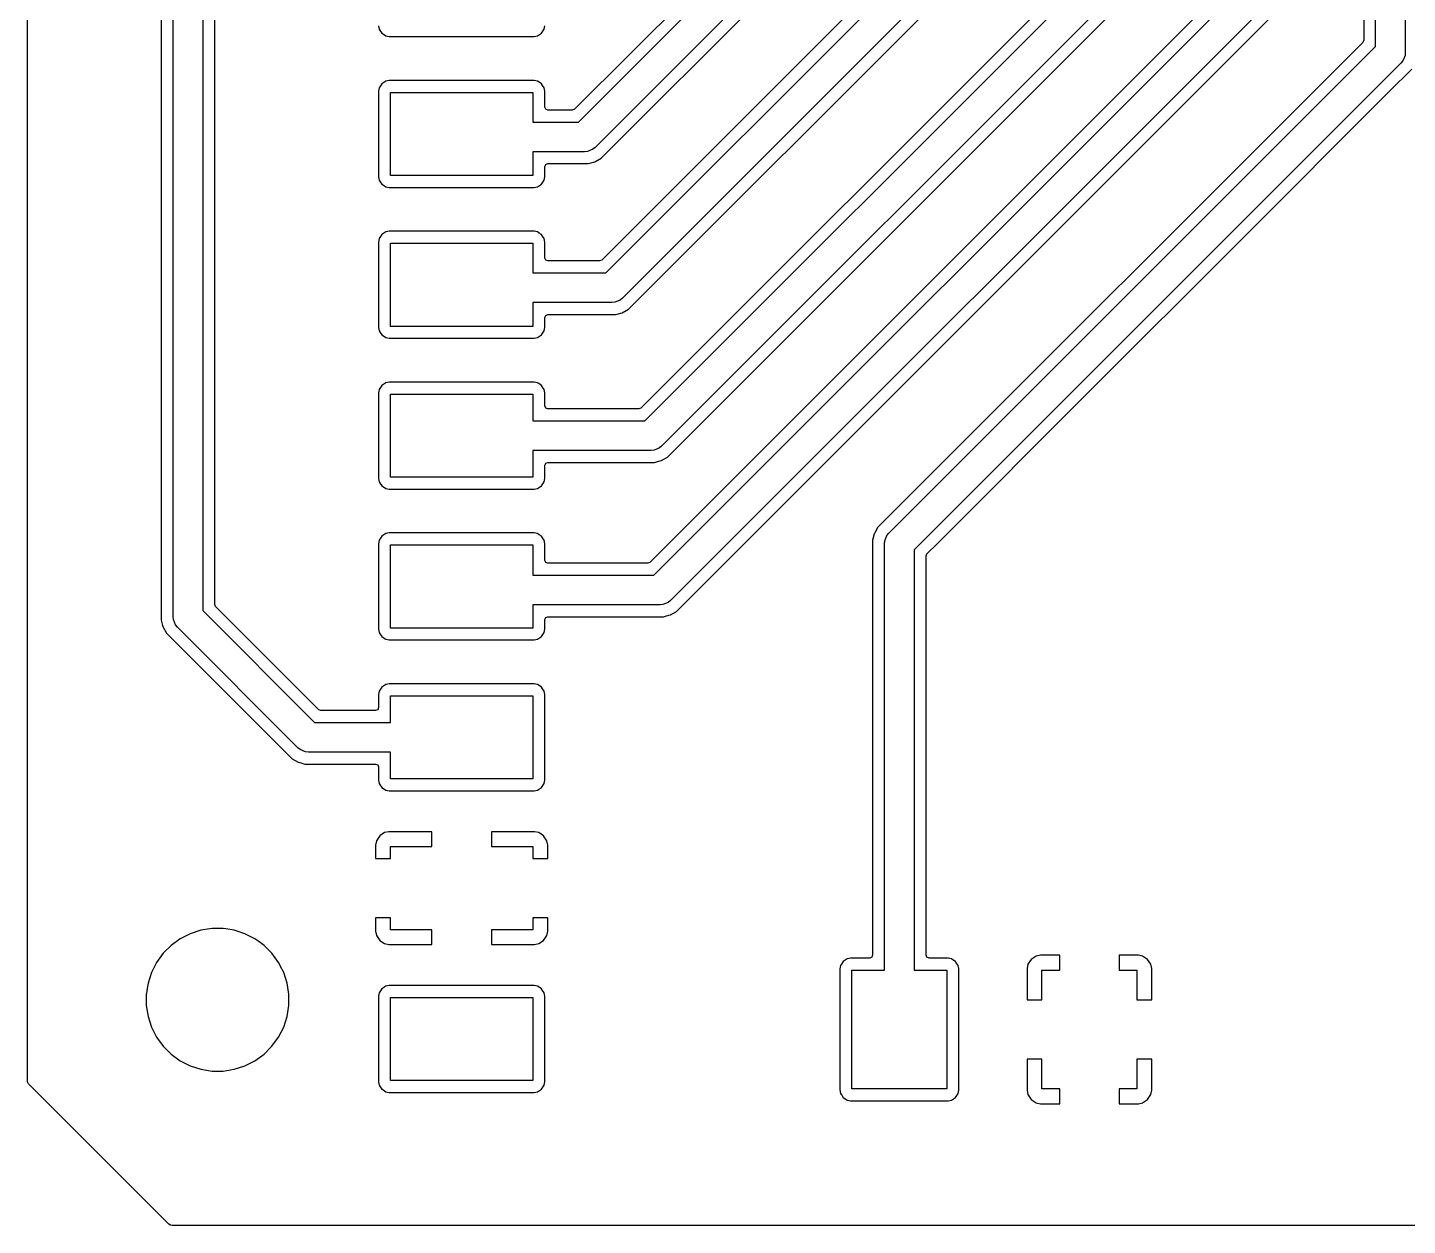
# Model space of a CAD drawing. Extents: x 187.8 to 222.7, y -115.5 to -55.
# Drawn here: x 187.75 to 210.99, y -115.55 to -95.38 of the extents above; entities that cross this region are included whole.
import ezdxf

# ---------------------------------------------------------------- set-up
doc = ezdxf.new("R2010")
doc.units = 0
doc.layers.add('BLACK', color=7, linetype='CONTINUOUS')

msp = doc.modelspace()

# ---------------------------------------------------------------- linework, layer by layer
at = {"layer": 'BLACK', "linetype": 'CONTINUOUS'}
for p, q in [((210.2495, -74.490688), (210.2495, -95.593101)), ((210.45, -95.696446), (210.45, -74.55)), ((210.95, -74.653553), (210.95, -95.8)), ((203.985148, -89.727749), (196.957749, -96.755148)), ((197.026446, -96.97), (204.2, -89.796446)), ((204.626776, -90.076777), (197.306777, -97.396777)), ((197.406614, -97.580489), (204.810489, -90.176614)), ((205.735148, -90.977748), (197.417749, -99.295148)), ((197.486446, -99.51), (205.95, -91.046446)), ((187.75, -109.14537), (187.75, -91.490688)), ((189.9995, -91.490688), (189.9995, -105.35931)), ((206.376777, -91.326777), (197.766777, -99.936777)), ((197.866614, -100.120489), (206.56049, -91.426614)), ((190.2, -105.3), (190.2, -91.55)), ((190.7, -91.653554), (190.7, -105.196446)), ((207.485148, -92.377749), (198.077749, -101.785148)), ((198.146446, -102), (207.7, -92.446446)), ((208.126777, -92.726776), (198.426777, -102.426777)), ((198.526614, -102.610489), (208.31049, -92.826613)), ((208.935148, -93.677749), (198.227749, -104.385148)), ((198.296446, -104.6), (209.15, -93.746446)), ((190.9005, -96.450252), (190.9005, -93.910252)), ((209.576777, -94.026777), (198.576777, -105.026777)), ((198.676614, -105.210489), (209.760489, -94.126614)), ((193.6595, -95.349748), (193.671133, -95.408231)), ((193.671133, -95.408231), (193.688882, -95.434795)), ((193.688882, -95.434795), (193.715447, -95.474552)), ((193.715447, -95.474552), (193.742012, -95.492301)), ((193.742012, -95.492301), (193.781769, -95.518867)), ((196.338231, -95.518867), (196.404552, -95.474552)), ((196.404552, -95.474552), (196.448867, -95.408231)), ((196.448867, -95.408231), (196.4605, -95.349748)), ((193.781769, -95.518867), (193.840252, -95.5305)), ((193.840252, -95.5305), (193.840255, -95.5305)), ((193.840255, -95.5305), (196.279745, -95.5305)), ((196.279745, -95.5305), (196.279748, -95.5305)), ((196.279748, -95.5305), (196.338231, -95.518867)), ((210.235148, -95.627749), (202.069512, -103.793385)), ((202.253223, -103.893223), (210.45, -95.696446)), ((210.2495, -95.593101), (210.235148, -95.627749)), ((210.907862, -95.938897), (210.876777, -95.976777)), ((210.907867, -95.938893), (210.907862, -95.938897)), ((210.945196, -95.848773), (210.907867, -95.938893)), ((210.95, -95.8), (210.945196, -95.848773)), ((210.876777, -95.976777), (202.68, -104.173554)), ((210.686851, -96.450252), (211.060488, -96.076615)), ((193.671133, -96.391769), (193.6595, -96.450252)), ((193.715447, -96.325447), (193.671133, -96.391769)), ((193.781769, -96.281133), (193.715447, -96.325447)), ((193.840252, -96.2695), (193.781769, -96.281133)), ((196.279748, -96.2695), (193.840252, -96.2695)), ((196.338231, -96.281133), (196.279748, -96.2695)), ((196.364795, -96.298882), (196.338231, -96.281133)), ((196.404552, -96.325447), (196.364795, -96.298882)), ((196.422301, -96.352012), (196.404552, -96.325447)), ((196.448867, -96.391769), (196.422301, -96.352012)), ((196.4605, -96.450252), (196.448867, -96.391769)), ((190.9005, -98.990252), (190.9005, -96.450252)), ((193.6595, -96.450252), (193.6595, -97.889748)), ((193.86, -97.87), (193.86, -96.47)), ((193.86, -96.47), (196.26, -96.47)), ((196.26, -96.47), (196.26, -96.97)), ((196.4605, -96.450255), (196.4605, -96.450252)), ((196.4605, -96.7205), (196.4605, -96.450255)), ((208.146851, -98.990252), (210.686851, -96.450252)), ((196.474852, -96.755148), (196.4605, -96.7205)), ((196.5095, -96.7695), (196.474852, -96.755148)), ((196.923101, -96.7695), (196.5095, -96.7695)), ((196.957749, -96.755148), (196.923101, -96.7695)), ((196.26, -96.97), (197.026446, -96.97)), ((197.13, -97.47), (196.26, -97.47)), ((196.26, -97.47), (196.26, -97.87)), ((197.178773, -97.465196), (197.13, -97.47)), ((197.268893, -97.427867), (197.178773, -97.465196)), ((197.268897, -97.427862), (197.268893, -97.427867)), ((197.306777, -97.396777), (197.268897, -97.427862)), ((197.303887, -97.639799), (197.406614, -97.580489)), ((196.4605, -97.7195), (196.474852, -97.684852)), ((196.4605, -97.889748), (196.4605, -97.7195)), ((196.474852, -97.684852), (196.5095, -97.6705)), ((196.5095, -97.6705), (197.189311, -97.6705)), ((197.189311, -97.6705), (197.21943, -97.662428)), ((197.21943, -97.662428), (197.279673, -97.646286)), ((197.279673, -97.646286), (197.303887, -97.639799)), ((193.6595, -97.889748), (193.671133, -97.948231)), ((193.671133, -97.948231), (193.688882, -97.974795)), ((193.688882, -97.974795), (193.715447, -98.014552)), ((193.715447, -98.014552), (193.742012, -98.032301)), ((193.742012, -98.032301), (193.781769, -98.058867)), ((196.26, -97.87), (193.86, -97.87)), ((196.338231, -98.058867), (196.404552, -98.014552)), ((196.404552, -98.014552), (196.448867, -97.948231)), ((196.448867, -97.948231), (196.4605, -97.889748)), ((193.781769, -98.058867), (193.840252, -98.0705)), ((193.840252, -98.0705), (193.840255, -98.0705)), ((193.840255, -98.0705), (196.279745, -98.0705)), ((196.279745, -98.0705), (196.279748, -98.0705)), ((196.279748, -98.0705), (196.338231, -98.058867)), ((193.671133, -98.931769), (193.6595, -98.990252)), ((193.715447, -98.865447), (193.671133, -98.931769)), ((193.781769, -98.821133), (193.715447, -98.865447)), ((193.840252, -98.8095), (193.781769, -98.821133)), ((196.279748, -98.8095), (193.840252, -98.8095)), ((196.338231, -98.821133), (196.279748, -98.8095)), ((196.364795, -98.838882), (196.338231, -98.821133)), ((196.404552, -98.865447), (196.364795, -98.838882)), ((196.422301, -98.892012), (196.404552, -98.865447)), ((196.448867, -98.931769), (196.422301, -98.892012)), ((196.4605, -98.990252), (196.448867, -98.931769)), ((190.9005, -101.530252), (190.9005, -98.990252)), ((193.6595, -98.990252), (193.6595, -100.429748)), ((193.86, -100.41), (193.86, -99.01)), ((193.86, -99.01), (196.26, -99.01)), ((196.26, -99.01), (196.26, -99.51)), ((196.4605, -98.990255), (196.4605, -98.990252)), ((196.4605, -99.2605), (196.4605, -98.990255)), ((205.606851, -101.530252), (208.146851, -98.990252)), ((196.474852, -99.295148), (196.4605, -99.2605)), ((196.5095, -99.3095), (196.474852, -99.295148)), ((197.383101, -99.3095), (196.5095, -99.3095)), ((197.417749, -99.295148), (197.383101, -99.3095)), ((196.26, -99.51), (197.486446, -99.51)), ((197.59, -100.01), (196.26, -100.01)), ((196.26, -100.01), (196.26, -100.41)), ((197.638773, -100.005196), (197.59, -100.01)), ((197.728893, -99.967867), (197.638773, -100.005196)), ((197.728897, -99.967862), (197.728893, -99.967867)), ((197.766777, -99.936777), (197.728897, -99.967862)), ((197.763887, -100.179799), (197.866614, -100.120489)), ((196.4605, -100.2595), (196.474852, -100.224852)), ((196.4605, -100.429748), (196.4605, -100.2595)), ((196.474852, -100.224852), (196.5095, -100.2105)), ((196.5095, -100.2105), (197.649311, -100.2105)), ((197.649311, -100.2105), (197.67943, -100.202428)), ((197.67943, -100.202428), (197.739673, -100.186286)), ((197.739673, -100.186286), (197.763887, -100.179799)), ((193.6595, -100.429748), (193.671133, -100.488231)), ((193.671133, -100.488231), (193.688882, -100.514795)), ((193.688882, -100.514795), (193.715447, -100.554552)), ((193.715447, -100.554552), (193.742012, -100.572301)), ((193.742012, -100.572301), (193.781769, -100.598867)), ((193.781769, -100.598867), (193.840252, -100.6105)), ((196.26, -100.41), (193.86, -100.41)), ((196.279748, -100.6105), (196.338231, -100.598867)), ((196.338231, -100.598867), (196.404552, -100.554552)), ((196.404552, -100.554552), (196.448867, -100.488231)), ((196.448867, -100.488231), (196.4605, -100.429748)), ((193.840252, -100.6105), (193.840255, -100.6105)), ((193.840255, -100.6105), (196.279745, -100.6105)), ((196.279745, -100.6105), (196.279748, -100.6105)), ((190.9005, -104.070252), (190.9005, -101.530252)), ((193.671133, -101.471769), (193.6595, -101.530252)), ((193.6595, -101.530252), (193.6595, -102.969748)), ((193.715447, -101.405447), (193.671133, -101.471769)), ((193.781769, -101.361133), (193.715447, -101.405447)), ((193.840252, -101.3495), (193.781769, -101.361133)), ((196.279748, -101.3495), (193.840252, -101.3495)), ((196.338231, -101.361133), (196.279748, -101.3495)), ((196.357058, -101.373713), (196.338231, -101.361133)), ((196.404552, -101.405447), (196.357058, -101.373713)), ((196.422301, -101.432012), (196.404552, -101.405447)), ((196.448867, -101.471769), (196.422301, -101.432012)), ((196.4605, -101.530252), (196.448867, -101.471769)), ((196.4605, -101.530255), (196.4605, -101.530252)), ((196.4605, -101.7505), (196.4605, -101.530255)), ((203.066851, -104.070252), (205.606851, -101.530252)), ((193.86, -102.95), (193.86, -101.55)), ((193.86, -101.55), (196.26, -101.55)), ((196.26, -101.55), (196.26, -102)), ((196.474852, -101.785148), (196.4605, -101.7505)), ((196.26, -102), (198.146446, -102)), ((196.5095, -101.7995), (196.474852, -101.785148)), ((198.043101, -101.7995), (196.5095, -101.7995)), ((198.077749, -101.785148), (198.043101, -101.7995)), ((198.388893, -102.457867), (198.298773, -102.495196)), ((198.388897, -102.457862), (198.388893, -102.457867)), ((198.426777, -102.426777), (198.388897, -102.457862)), ((198.25, -102.5), (196.26, -102.5)), ((196.26, -102.5), (196.26, -102.95)), ((196.474852, -102.714852), (196.5095, -102.7005)), ((196.5095, -102.7005), (198.309311, -102.7005)), ((198.298773, -102.495196), (198.25, -102.5)), ((198.309311, -102.7005), (198.33943, -102.692428)), ((198.33943, -102.692428), (198.399673, -102.676286)), ((198.399673, -102.676286), (198.423887, -102.669799)), ((198.423887, -102.669799), (198.526614, -102.610489)), ((196.4605, -102.7495), (196.474852, -102.714852)), ((196.4605, -102.969748), (196.4605, -102.7495)), ((193.6595, -102.969748), (193.671133, -103.028231)), ((193.671133, -103.028231), (193.688882, -103.054795)), ((193.688882, -103.054795), (193.715447, -103.094552)), ((193.715447, -103.094552), (193.740966, -103.111603)), ((193.740966, -103.111603), (193.781769, -103.138867)), ((193.781769, -103.138867), (193.840252, -103.1505)), ((193.840252, -103.1505), (193.840255, -103.1505)), ((193.840255, -103.1505), (196.279745, -103.1505)), ((196.26, -102.95), (193.86, -102.95)), ((196.279745, -103.1505), (196.279748, -103.1505)), ((196.279748, -103.1505), (196.338231, -103.138867)), ((196.338231, -103.138867), (196.404552, -103.094552)), ((196.404552, -103.094552), (196.448867, -103.028231)), ((196.448867, -103.028231), (196.4605, -102.969748)), ((202.069511, -103.793385), (202.010201, -103.896111)), ((202.069512, -103.793385), (202.069511, -103.793385)), ((190.9005, -105.093101), (190.9005, -104.070252)), ((193.671133, -104.011769), (193.6595, -104.070252)), ((193.6595, -104.070252), (193.6595, -105.509748)), ((193.671855, -104.010688), (193.671133, -104.011769)), ((193.715447, -103.945447), (193.671855, -104.010688)), ((193.781769, -103.901133), (193.715447, -103.945447)), ((193.840252, -103.8895), (193.781769, -103.901133)), ((196.279748, -103.8895), (193.840252, -103.8895)), ((193.86, -105.49), (193.86, -104.09)), ((193.86, -104.09), (196.26, -104.09)), ((196.26, -104.09), (196.26, -104.6)), ((196.338231, -103.901133), (196.279748, -103.8895)), ((196.364795, -103.918882), (196.338231, -103.901133)), ((196.404552, -103.945447), (196.364795, -103.918882)), ((196.422301, -103.972012), (196.404552, -103.945447)), ((196.448867, -104.011769), (196.422301, -103.972012)), ((196.4605, -104.070252), (196.448867, -104.011769)), ((196.4605, -104.070255), (196.4605, -104.070252)), ((196.4605, -104.3505), (196.4605, -104.070255)), ((202.008531, -103.902346), (201.9795, -104.010688)), ((201.9795, -104.010688), (201.9795, -111.0005)), ((202.008532, -103.902343), (202.008531, -103.902342)), ((202.008531, -103.902342), (202.008531, -103.902346)), ((202.010201, -103.896111), (202.008532, -103.902343)), ((202.18, -104.07), (202.184804, -104.021227)), ((202.18, -111.25), (202.18, -104.07)), ((202.184804, -104.021227), (202.222133, -103.931107)), ((202.222133, -103.931107), (202.222137, -103.931102)), ((202.222137, -103.931102), (202.253223, -103.893223)), ((202.894852, -104.242251), (203.066851, -104.070252)), ((202.68, -104.173554), (202.68, -111.25)), ((202.8805, -104.276899), (202.894852, -104.242251)), ((202.8805, -105.82537), (202.8805, -104.276899)), ((196.474852, -104.385148), (196.4605, -104.3505)), ((196.5095, -104.3995), (196.474852, -104.385148)), ((198.193101, -104.3995), (196.5095, -104.3995)), ((198.227749, -104.385148), (198.193101, -104.3995)), ((196.26, -104.6), (198.296446, -104.6)), ((190.7, -105.196446), (192.583553, -107.08)), ((190.914852, -105.127749), (190.9005, -105.093101)), ((192.652251, -106.865148), (190.914852, -105.127749)), ((198.4, -105.1), (196.26, -105.1)), ((196.26, -105.1), (196.26, -105.49)), ((198.448773, -105.095196), (198.4, -105.1)), ((198.538893, -105.057867), (198.448773, -105.095196)), ((198.538897, -105.057862), (198.538893, -105.057867)), ((198.576777, -105.026777), (198.538897, -105.057862)), ((198.573887, -105.269799), (198.676614, -105.210489)), ((189.9995, -105.35931), (190.023713, -105.449672)), ((190.023713, -105.449672), (190.023713, -105.449673)), ((190.023713, -105.449673), (190.0302, -105.473886)), ((190.0302, -105.473886), (190.030201, -105.473888)), ((190.030201, -105.473888), (190.08467, -105.56823)), ((190.204804, -105.348773), (190.2, -105.3)), ((190.242133, -105.438893), (190.204804, -105.348773)), ((190.242137, -105.438897), (190.242133, -105.438893)), ((190.273223, -105.476777), (190.242137, -105.438897)), ((192.303224, -107.506777), (190.273223, -105.476777)), ((196.4605, -105.3495), (196.474852, -105.314852)), ((196.4605, -105.509748), (196.4605, -105.3495)), ((196.474852, -105.314852), (196.5095, -105.3005)), ((196.5095, -105.3005), (198.459311, -105.3005)), ((198.459311, -105.3005), (198.48943, -105.292428)), ((198.48943, -105.292428), (198.549673, -105.276286)), ((198.549673, -105.276286), (198.573887, -105.269799)), ((190.08467, -105.56823), (190.089511, -105.576614)), ((190.089511, -105.576614), (192.203387, -107.69049)), ((193.6595, -105.509748), (193.671133, -105.568231)), ((193.671133, -105.568231), (193.688882, -105.594795)), ((193.688882, -105.594795), (193.715447, -105.634552)), ((193.715447, -105.634552), (193.736075, -105.648335)), ((193.736075, -105.648335), (193.781769, -105.678867)), ((193.781769, -105.678867), (193.840252, -105.6905)), ((193.840252, -105.6905), (193.840255, -105.6905)), ((193.840255, -105.6905), (196.279745, -105.6905)), ((196.26, -105.49), (193.86, -105.49)), ((196.279745, -105.6905), (196.279748, -105.6905)), ((196.279748, -105.6905), (196.338231, -105.678867)), ((196.338231, -105.678867), (196.404552, -105.634552)), ((196.404552, -105.634552), (196.448867, -105.568231)), ((196.448867, -105.568231), (196.4605, -105.509748)), ((202.8805, -106.610252), (202.8805, -105.82537)), ((193.671133, -106.551769), (193.6595, -106.610252)), ((193.6595, -106.610252), (193.6595, -106.610255)), ((193.6595, -106.610255), (193.6595, -106.8305)), ((193.715447, -106.485447), (193.671133, -106.551769)), ((193.781769, -106.441133), (193.715447, -106.485447)), ((193.840252, -106.4295), (193.781769, -106.441133)), ((196.279748, -106.4295), (193.840252, -106.4295)), ((193.86, -107.08), (193.86, -106.63)), ((193.86, -106.63), (196.26, -106.63)), ((196.26, -106.63), (196.26, -108.03)), ((196.338231, -106.441133), (196.279748, -106.4295)), ((196.364795, -106.458882), (196.338231, -106.441133)), ((196.404552, -106.485447), (196.364795, -106.458882)), ((196.422301, -106.512012), (196.404552, -106.485447)), ((196.448867, -106.551769), (196.422301, -106.512012)), ((196.4605, -106.610252), (196.448867, -106.551769)), ((196.4605, -108.049748), (196.4605, -106.610252)), ((202.8805, -109.150252), (202.8805, -106.610252)), ((192.686899, -106.8795), (192.652251, -106.865148)), ((193.6105, -106.8795), (192.686899, -106.8795)), ((193.645148, -106.865148), (193.6105, -106.8795)), ((193.6595, -106.8305), (193.645148, -106.865148)), ((192.583553, -107.08), (193.86, -107.08)), ((192.341108, -107.537868), (192.303224, -107.506777)), ((192.431228, -107.575197), (192.341108, -107.537868)), ((192.431237, -107.575197), (192.431228, -107.575197)), ((192.48, -107.58), (192.431237, -107.575197)), ((193.86, -107.58), (192.48, -107.58)), ((193.86, -108.03), (193.86, -107.58)), ((192.203387, -107.69049), (192.20339, -107.690491)), ((192.20339, -107.690491), (192.203393, -107.690494)), ((192.203393, -107.690494), (192.306111, -107.749798)), ((192.306111, -107.749798), (192.306113, -107.749798)), ((192.306113, -107.749798), (192.306114, -107.749799)), ((192.306114, -107.749799), (192.334758, -107.757474)), ((192.334758, -107.757474), (192.420688, -107.7805)), ((192.420688, -107.7805), (192.420691, -107.7805)), ((192.420691, -107.7805), (193.6105, -107.7805)), ((193.6105, -107.7805), (193.645148, -107.794852)), ((193.645148, -107.794852), (193.6595, -107.8295)), ((193.6595, -107.8295), (193.6595, -108.049748)), ((196.26, -108.03), (193.86, -108.03)), ((193.6595, -108.049748), (193.671133, -108.108231)), ((193.671133, -108.108231), (193.688882, -108.134795)), ((193.688882, -108.134795), (193.715447, -108.174552)), ((193.715447, -108.174552), (193.742012, -108.192301)), ((193.742012, -108.192301), (193.781769, -108.218867)), ((193.781769, -108.218867), (193.840252, -108.2305)), ((193.840252, -108.2305), (193.840255, -108.2305)), ((193.840255, -108.2305), (196.279745, -108.2305)), ((196.279745, -108.2305), (196.279748, -108.2305)), ((196.279748, -108.2305), (196.338231, -108.218867)), ((196.338231, -108.218867), (196.404552, -108.174552)), ((196.404552, -108.174552), (196.448867, -108.108231)), ((196.448867, -108.108231), (196.4605, -108.049748)), ((193.762457, -108.934503), (193.679759, -108.989759)), ((193.83537, -108.92), (193.762457, -108.934503)), ((194.56, -108.92), (193.83537, -108.92)), ((194.56, -109.17), (194.56, -108.92)), ((196.284629, -108.92), (195.56, -108.92)), ((195.56, -108.92), (195.56, -109.17)), ((196.357542, -108.934503), (196.284629, -108.92)), ((196.44024, -108.989759), (196.357542, -108.934503)), ((187.75, -111.655513), (187.75, -109.14537)), ((193.624503, -109.072457), (193.61, -109.14537)), ((193.61, -109.14537), (193.61, -109.37)), ((193.679759, -108.989759), (193.624503, -109.072457)), ((193.86, -109.37), (193.86, -109.17)), ((193.86, -109.17), (194.56, -109.17)), ((195.56, -109.17), (196.26, -109.17)), ((196.26, -109.17), (196.26, -109.37)), ((196.495496, -109.072457), (196.44024, -108.989759)), ((196.509999, -109.14537), (196.495496, -109.072457)), ((196.51, -109.145376), (196.509999, -109.14537)), ((196.51, -109.37), (196.51, -109.145376)), ((202.8805, -111.0005), (202.8805, -109.150252)), ((193.61, -109.37), (193.86, -109.37)), ((196.26, -109.37), (196.51, -109.37)), ((190.668881, -110.57906), (190.489166, -110.637453)), ((190.668884, -110.579059), (190.668881, -110.57906)), ((190.820397, -110.555062), (190.668884, -110.579059)), ((190.855519, -110.5495), (190.820397, -110.555062)), ((191.044481, -110.5495), (190.855519, -110.5495)), ((191.087744, -110.556352), (191.044481, -110.5495)), ((191.231115, -110.579059), (191.087744, -110.556352)), ((191.231118, -110.57906), (191.231115, -110.579059)), ((191.279034, -110.594629), (191.231118, -110.57906)), ((191.410833, -110.637453), (191.279034, -110.594629)), ((193.86, -110.37), (193.61, -110.37)), ((193.61, -110.37), (193.61, -110.594629)), ((193.61, -110.594629), (193.624503, -110.667542)), ((193.86, -110.57), (193.86, -110.37)), ((194.56, -110.57), (193.86, -110.57)), ((194.56, -110.82), (194.56, -110.57)), ((196.26, -110.57), (195.56, -110.57)), ((195.56, -110.57), (195.56, -110.82)), ((196.51, -110.37), (196.26, -110.37)), ((196.26, -110.37), (196.26, -110.57)), ((196.495496, -110.667542), (196.509999, -110.594629)), ((196.509999, -110.594629), (196.51, -110.594624)), ((196.51, -110.594624), (196.51, -110.37)), ((190.320806, -110.723236), (190.16792, -110.834315)), ((190.489166, -110.637453), (190.320806, -110.723236)), ((191.579193, -110.723236), (191.410833, -110.637453)), ((191.579197, -110.723239), (191.579193, -110.723236)), ((191.579199, -110.72324), (191.579197, -110.723239)), ((191.628235, -110.758867), (191.579199, -110.72324)), ((191.73208, -110.834315), (191.628235, -110.758867)), ((193.624503, -110.667542), (193.679759, -110.75024)), ((193.679759, -110.75024), (193.762457, -110.805496)), ((193.762457, -110.805496), (193.83537, -110.819999)), ((193.83537, -110.819999), (193.835376, -110.82)), ((193.835376, -110.82), (194.56, -110.82)), ((195.56, -110.82), (196.284624, -110.82)), ((196.284624, -110.82), (196.284629, -110.819999)), ((196.284629, -110.819999), (196.357542, -110.805496)), ((196.357542, -110.805496), (196.44024, -110.75024)), ((196.44024, -110.75024), (196.495496, -110.667542)), ((190.034315, -110.96792), (189.923236, -111.120806)), ((190.16792, -110.834315), (190.034315, -110.96792)), ((191.865684, -110.96792), (191.732079, -110.834315)), ((191.732079, -110.834315), (191.73208, -110.834315)), ((191.865686, -110.967923), (191.865684, -110.96792)), ((191.86569, -110.967927), (191.865686, -110.967923)), ((191.97676, -111.120801), (191.86569, -110.967927)), ((201.551769, -111.061133), (201.485447, -111.105447)), ((201.610252, -111.0495), (201.551769, -111.061133)), ((201.9305, -111.0495), (201.610252, -111.0495)), ((201.965148, -111.035148), (201.9305, -111.0495)), ((201.9795, -111.0005), (201.965148, -111.035148)), ((202.894852, -111.035148), (202.8805, -111.0005)), ((202.9295, -111.0495), (202.894852, -111.035148)), ((203.249745, -111.0495), (202.9295, -111.0495)), ((203.249748, -111.0495), (203.249745, -111.0495)), ((203.308231, -111.061133), (203.249748, -111.0495)), ((203.329538, -111.07537), (203.308231, -111.061133)), ((204.732457, -111.014503), (204.649759, -111.069759)), ((204.80537, -111), (204.732457, -111.014503)), ((205.13, -111), (204.80537, -111)), ((205.13, -111.25), (205.13, -111)), ((206.454629, -111), (206.13, -111)), ((206.13, -111), (206.13, -111.25)), ((206.527542, -111.014503), (206.454629, -111)), ((206.61024, -111.069759), (206.527542, -111.014503)), ((189.837453, -111.289166), (189.77906, -111.468881)), ((189.923236, -111.120806), (189.837453, -111.289166)), ((191.976761, -111.120803), (191.97676, -111.120801)), ((191.976763, -111.120806), (191.976761, -111.120803)), ((192.032528, -111.230252), (191.976763, -111.120806)), ((192.042636, -111.25009), (192.032528, -111.230252)), ((192.062547, -111.289168), (192.042636, -111.25009)), ((192.12094, -111.468882), (192.062547, -111.289168)), ((201.441133, -111.171769), (201.4295, -111.230252)), ((201.4295, -111.230252), (201.4295, -113.269748)), ((201.454037, -111.152457), (201.441133, -111.171769)), ((201.485447, -111.105447), (201.454037, -111.152457)), ((201.63, -113.25), (201.63, -111.25)), ((201.63, -111.25), (202.18, -111.25)), ((202.68, -111.25), (203.23, -111.25)), ((203.23, -111.25), (203.23, -113.25)), ((203.374552, -111.105447), (203.329538, -111.07537)), ((203.381552, -111.115924), (203.374552, -111.105447)), ((203.418867, -111.171769), (203.381552, -111.115924)), ((203.429529, -111.22537), (203.418867, -111.171769)), ((203.4305, -111.230252), (203.429529, -111.22537)), ((203.4305, -113.269748), (203.4305, -111.230252)), ((204.594503, -111.152457), (204.58, -111.22537)), ((204.58, -111.22537), (204.58, -111.75)), ((204.649759, -111.069759), (204.594503, -111.152457)), ((204.83, -111.75), (204.83, -111.25)), ((204.83, -111.25), (205.13, -111.25)), ((206.13, -111.25), (206.43, -111.25)), ((206.43, -111.25), (206.43, -111.75)), ((206.665496, -111.152457), (206.61024, -111.069759)), ((206.679999, -111.22537), (206.665496, -111.152457)), ((206.68, -111.225376), (206.679999, -111.22537)), ((206.68, -111.690252), (206.68, -111.225376)), ((189.779059, -111.468884), (189.75924, -111.594018)), ((189.77906, -111.468881), (189.779059, -111.468884)), ((192.1505, -111.655519), (192.12094, -111.468882)), ((193.781769, -111.521133), (193.715447, -111.565447)), ((193.840252, -111.5095), (193.781769, -111.521133)), ((196.279748, -111.5095), (193.840252, -111.5095)), ((196.338231, -111.521133), (196.279748, -111.5095)), ((196.364795, -111.538882), (196.338231, -111.521133)), ((187.75, -113.129704), (187.75, -111.655513)), ((189.750051, -111.652033), (189.7495, -111.655513)), ((189.7495, -111.655513), (189.7495, -111.84448)), ((189.750052, -111.652034), (189.750051, -111.652033)), ((189.75924, -111.594018), (189.750052, -111.652032)), ((189.750052, -111.652032), (189.750052, -111.652034)), ((192.1505, -111.690252), (192.1505, -111.655519)), ((192.1505, -111.844481), (192.1505, -111.690252)), ((193.671133, -111.631769), (193.6595, -111.690252)), ((193.6595, -111.690252), (193.6595, -113.129748)), ((193.671134, -111.631768), (193.671133, -111.631769)), ((193.715447, -111.565447), (193.671134, -111.631768)), ((193.86, -113.11), (193.86, -111.71)), ((193.86, -111.71), (196.26, -111.71)), ((196.26, -111.71), (196.26, -113.11)), ((196.404552, -111.565447), (196.364795, -111.538882)), ((196.422301, -111.592012), (196.404552, -111.565447)), ((196.448867, -111.631769), (196.422301, -111.592012)), ((196.4605, -111.690252), (196.448867, -111.631769)), ((196.4605, -113.129748), (196.4605, -111.690252)), ((204.58, -111.75), (204.83, -111.75)), ((206.43, -111.75), (206.68, -111.75)), ((206.68, -111.75), (206.68, -111.690252)), ((189.7495, -111.84448), (189.779059, -112.031115)), ((192.12094, -112.031118), (192.1505, -111.844481)), ((189.779059, -112.031115), (189.77906, -112.031118)), ((189.77906, -112.031118), (189.837453, -112.210833)), ((189.837453, -112.210833), (189.923236, -112.379193)), ((191.97676, -112.379199), (192.062547, -112.210832)), ((192.062547, -112.210832), (192.12094, -112.031118)), ((189.923236, -112.379193), (189.923239, -112.379197)), ((189.923239, -112.379197), (189.92324, -112.379199)), ((189.92324, -112.379199), (190.03431, -112.532073)), ((191.86569, -112.532073), (191.97676, -112.379199)), ((190.03431, -112.532073), (190.034312, -112.532075)), ((190.034312, -112.532075), (190.034315, -112.532079)), ((190.034315, -112.532079), (190.16792, -112.665684)), ((190.16792, -112.665684), (190.167923, -112.665686)), ((190.167923, -112.665686), (190.167927, -112.66569)), ((190.167927, -112.66569), (190.320801, -112.77676)), ((191.579199, -112.77676), (191.732073, -112.66569)), ((191.732073, -112.66569), (191.86569, -112.532073)), ((190.320801, -112.77676), (190.320803, -112.776761)), ((190.320803, -112.776761), (190.320806, -112.776763)), ((190.320806, -112.776763), (190.442691, -112.838866)), ((190.442691, -112.838866), (190.489168, -112.862547)), ((190.489168, -112.862547), (190.668882, -112.92094)), ((190.668882, -112.92094), (190.855519, -112.9505)), ((191.044481, -112.9505), (191.231118, -112.92094)), ((191.231118, -112.92094), (191.410832, -112.862547)), ((191.410832, -112.862547), (191.579199, -112.77676)), ((204.83, -112.75), (204.58, -112.75)), ((204.58, -112.75), (204.58, -113.274629)), ((204.83, -113.25), (204.83, -112.75)), ((206.68, -112.75), (206.43, -112.75)), ((206.43, -112.75), (206.43, -113.25)), ((206.68, -113.274624), (206.68, -112.75)), ((187.764352, -113.164352), (187.75, -113.129704)), ((190.855519, -112.9505), (190.85552, -112.9505)), ((190.85552, -112.9505), (191.04448, -112.9505)), ((191.04448, -112.9505), (191.044481, -112.9505)), ((193.6595, -113.129748), (193.671133, -113.188231)), ((196.26, -113.11), (193.86, -113.11)), ((196.448867, -113.188231), (196.4605, -113.129748)), ((190.131154, -115.531154), (187.764352, -113.164352)), ((193.671133, -113.188231), (193.688882, -113.214795)), ((193.688882, -113.214795), (193.715447, -113.254552)), ((193.715447, -113.254552), (193.738184, -113.269744)), ((193.738184, -113.269744), (193.781769, -113.298867)), ((193.781769, -113.298867), (193.840252, -113.3105)), ((193.840252, -113.3105), (193.840255, -113.3105)), ((193.840255, -113.3105), (196.279745, -113.3105)), ((196.279745, -113.3105), (196.279748, -113.3105)), ((196.279748, -113.3105), (196.338231, -113.298867)), ((196.338231, -113.298867), (196.404552, -113.254552)), ((196.404552, -113.254552), (196.448867, -113.188231)), ((201.4295, -113.269748), (201.441133, -113.328231)), ((201.441133, -113.328231), (201.458882, -113.354795)), ((201.458882, -113.354795), (201.485447, -113.394552)), ((203.23, -113.25), (201.63, -113.25)), ((203.374552, -113.394552), (203.418867, -113.328231)), ((203.418867, -113.328231), (203.429529, -113.274629)), ((203.429529, -113.274629), (203.4305, -113.269748)), ((204.58, -113.274629), (204.594503, -113.347542)), ((204.594503, -113.347542), (204.649759, -113.43024)), ((205.13, -113.25), (204.83, -113.25)), ((205.13, -113.5), (205.13, -113.25)), ((206.43, -113.25), (206.13, -113.25)), ((206.13, -113.25), (206.13, -113.5)), ((206.61024, -113.43024), (206.665496, -113.347542)), ((206.665496, -113.347542), (206.679999, -113.274629)), ((206.679999, -113.274629), (206.68, -113.274624)), ((201.485447, -113.394552), (201.512012, -113.412301)), ((201.512012, -113.412301), (201.551769, -113.438867)), ((201.551769, -113.438867), (201.610252, -113.4505)), ((201.610252, -113.4505), (201.610255, -113.4505)), ((201.610255, -113.4505), (203.249745, -113.4505)), ((203.249745, -113.4505), (203.249748, -113.4505)), ((203.249748, -113.4505), (203.308231, -113.438867)), ((203.308231, -113.438867), (203.374552, -113.394552)), ((204.649759, -113.43024), (204.732457, -113.485496)), ((204.732457, -113.485496), (204.80537, -113.499999)), ((204.80537, -113.499999), (204.805376, -113.5)), ((204.805376, -113.5), (205.13, -113.5)), ((206.13, -113.5), (206.454624, -113.5)), ((206.454624, -113.5), (206.454629, -113.499999)), ((206.454629, -113.499999), (206.527542, -113.485496)), ((206.527542, -113.485496), (206.61024, -113.43024)), ((190.157594, -115.544814), (190.131154, -115.531154)), ((190.184042, -115.549308), (190.157594, -115.544814)), ((190.19225, -115.55), (190.184042, -115.549308)), ((220.132756, -115.55), (190.19225, -115.55))]:
    msp.add_line(p, q, dxfattribs=at)

doc.saveas('drawing.dxf')
